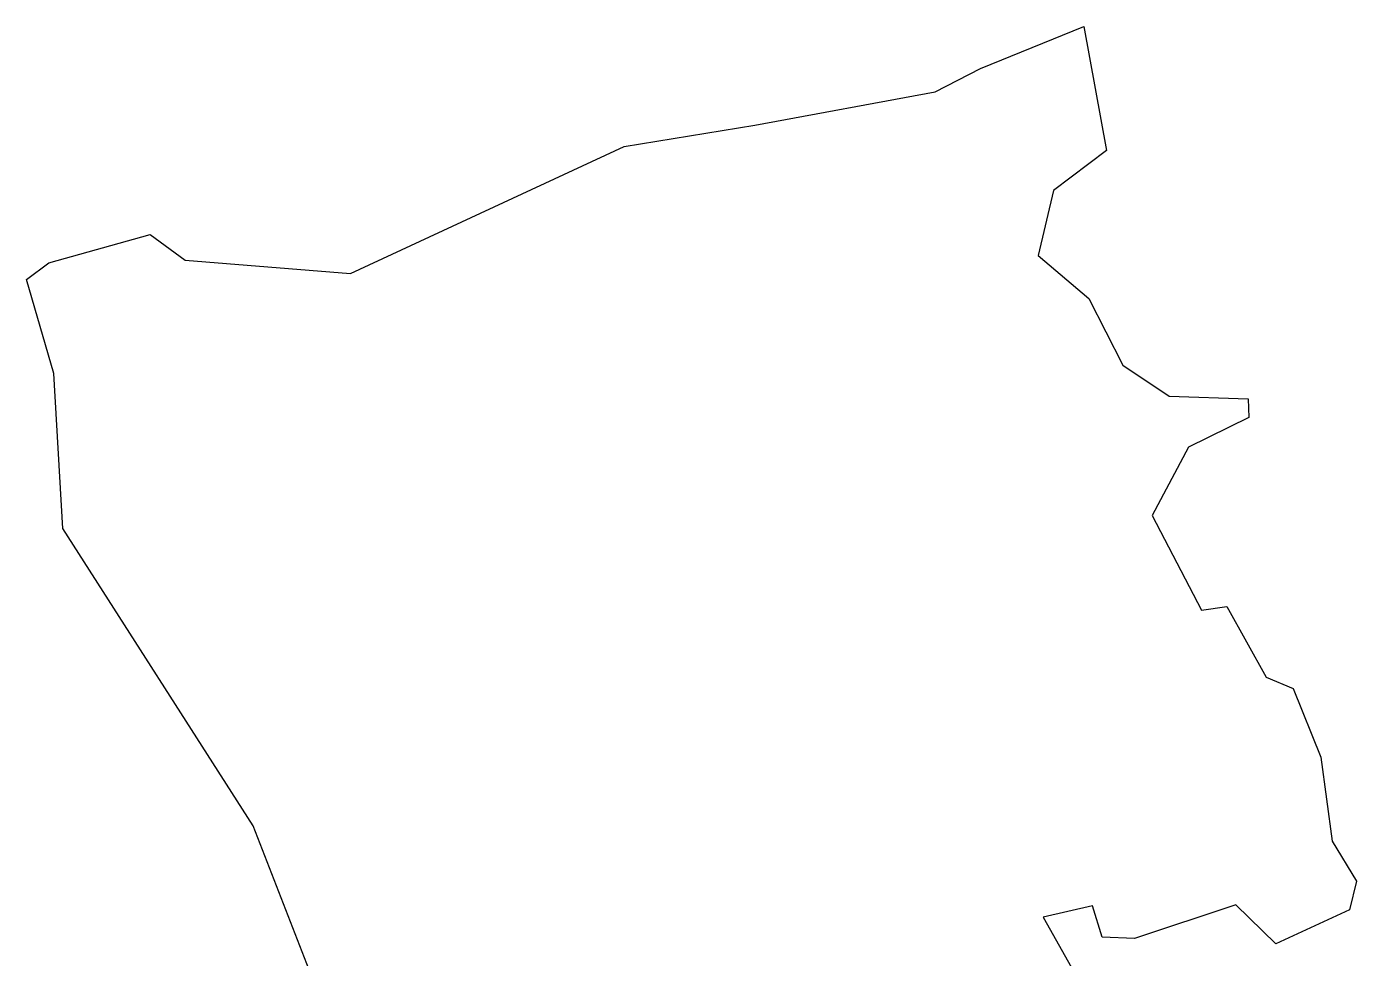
# Model space of a CAD drawing. Header units: metres. Extents: x 259555 to 261314, y 2175188 to 2177634.
# Drawn here: x 259555 to 261314, y 2176402 to 2177634 of the extents above; entities that cross this region are included whole.
import ezdxf

# ---------------------------------------------------------------- set-up
doc = ezdxf.new("R2010")
doc.units = ezdxf.units.M
doc.layers.add('village', color=3, linetype='Continuous')

msp = doc.modelspace()

# ---------------------------------------------------------------- linework, layer by layer
at = {"color": 3}
msp.add_line((260816.5, 2177578.7), (260953.1, 2177634), dxfattribs=at)
at = {"layer": 'village', "color": 3}
for p, q in [((260953.1, 2177634), (260983.3, 2177470)), ((260756.5, 2177547.9), (260816.5, 2177578.7)), ((260518.1, 2177503.6), (260756.5, 2177547.9)), ((260345.1, 2177475.5), (260518.1, 2177503.6)), ((259983.2, 2177307.4), (260345.1, 2177475.5)), ((260983.3, 2177470), (260913.2, 2177417.1)), ((260913.2, 2177417.1), (260892.9, 2177331.3)), ((259583.9, 2177321.6), (259718, 2177359)), ((259718, 2177359), (259764.6, 2177325)), ((259764.6, 2177325), (259983.2, 2177307.4)), ((260892.9, 2177331.3), (260959.9, 2177274.4)), ((259554.6, 2177299.5), (259583.9, 2177321.6)), ((259590.8, 2177175.5), (259554.6, 2177299.5)), ((260959.9, 2177274.4), (261004.9, 2177186.2)), ((261004.9, 2177186.2), (261066.2, 2177145.6)), ((259602.5, 2176970.3), (259590.8, 2177175.5)), ((261066.2, 2177145.6), (261170.4, 2177141.8)), ((261170.4, 2177141.8), (261171.6, 2177117.3)), ((261171.6, 2177117.3), (261091.9, 2177078.1)), ((261091.9, 2177078.1), (261043.6, 2176987.7)), ((261043.6, 2176987.7), (261109.1, 2176862.4)), ((259854.4, 2176577.5), (259602.5, 2176970.3)), ((261109.1, 2176862.4), (261142.3, 2176867.3)), ((261142.3, 2176867.3), (261194.6, 2176774)), ((261194.6, 2176774), (261230.3, 2176758.8)), ((261230.3, 2176758.8), (261266.8, 2176668.3)), ((261266.8, 2176668.3), (261281.9, 2176557.1)), ((259961.8, 2176301.5), (259854.4, 2176577.5)), ((261281.9, 2176557.1), (261313.8, 2176504)), ((261313.8, 2176504), (261304.7, 2176466.3)), ((260964.5, 2176471.6), (260899.5, 2176456.8)), ((260977.5, 2176430.2), (260964.5, 2176471.6)), ((261154.3, 2176472.9), (261020.2, 2176428.3)), ((261207.4, 2176421.3), (261154.3, 2176472.9)), ((261304.7, 2176466.3), (261207.4, 2176421.3)), ((260899.5, 2176456.8), (260941, 2176382.9)), ((261020.2, 2176428.3), (260977.5, 2176430.2))]:
    msp.add_line(p, q, dxfattribs=at)

doc.saveas('drawing.dxf')
